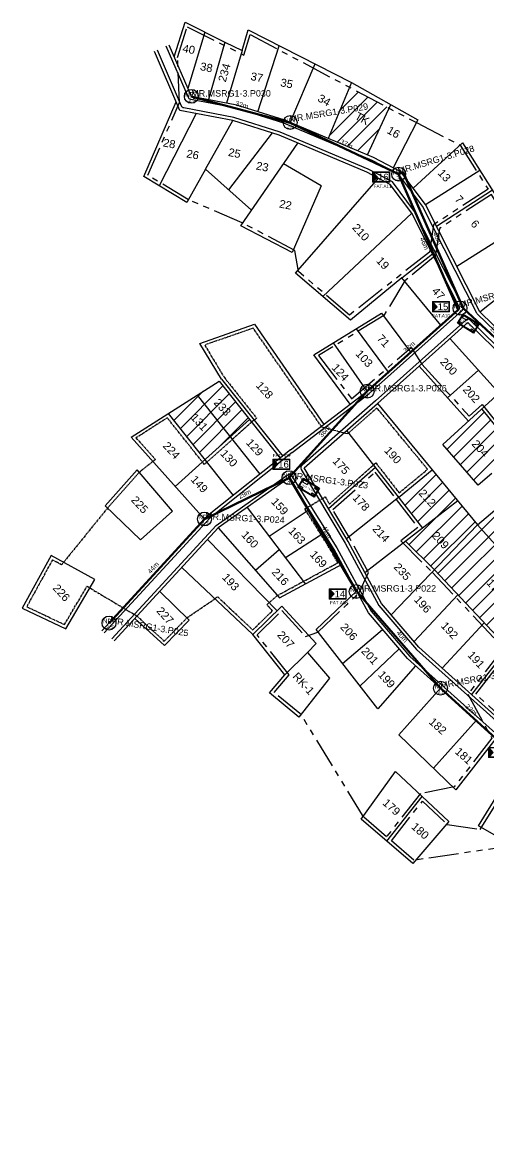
# Model space of a CAD drawing. Header units: metres. Extents: x 13896388 to 13903255, y 143653 to 146177.
# Drawn here: x 13901746.2 to 13901891.9, y 145828.7 to 146177.2 of the extents above; entities that cross this region are included whole.
import ezdxf
from ezdxf.enums import TextEntityAlignment as Align

# ---------------------------------------------------------------- set-up
doc = ezdxf.new("R2010")
doc.units = ezdxf.units.M
doc.linetypes.add('PHANTOM2', pattern=[1.25, 0.625, -0.125, 0.125, -0.125, 0.125, -0.125])
for name, color, linetype in [('Basic Map', 251, 'Continuous'), ('FAT CODE', 7, 'Continuous'), ('HOMENUMBER', 6, 'Continuous'), ('LABEL CABLE', 200, 'Continuous'), ("NEW POLE 7m(2'5 inches)", 6, 'Continuous'), ('NEW POLE 7m(3 inches)', 4, 'Continuous'), ('POLE ID', 1, 'Continuous'), ('REDUCE', 251, 'Continuous'), ('SPAN KU', 161, 'Continuous'), ('TK', 251, 'Continuous')]:
    doc.layers.add(name, color=color, linetype=linetype)
for name, color, linetype, lineweight in [('FAT', 30, 'Continuous', 18), ('FAT AREA', 134, 'PHANTOM2', 25), ('SLING WIRE', 4, 'Continuous', 50)]:
    doc.layers.add(name, color=color, linetype=linetype, lineweight=lineweight)
doc.layers.add('FO 48 CORE', color=7, linetype='Continuous', lineweight=50, true_color=0x8000a0)
doc.styles.get("Standard").update_dxf_attribs({"font": 'arial.ttf'})
doc.styles.add('Title Block 3', font='dgn003.shx')
doc.styles.add('Title Block v21 - Default$0$Styledgn001', font='dgn001.shx')
doc.dimstyles.new('EMR', dxfattribs={"dimtxt": 1.5, "dimasz": 0.18, "dimexe": 0.18, "dimexo": 0.0625, "dimgap": 0.09, "dimtad": 0, "dimdec": 0, "dimzin": 0, "dimdsep": 46, "dimtxsty": 'Standard', "dimcen": 0.09, "dimse1": 1, "dimse2": 1, "dimsd1": 1, "dimsd2": 1, "dimadec": 0, "dimazin": 0, "dimtfac": 1, "dimtdec": 0, "dimtofl": 0, "dimtmove": 0, "dimatfit": 3, "dimfxl": 1, "dimtolj": 1, "dimtzin": 0, "dimarcsym": 0})

# ---------------------------------------------------------------- blocks, each defined once
blk = doc.blocks.new('*U14')
at = {"color": 0, "linetype": 'ByBlock', "lineweight": -2}
blk.add_circle((0, 0), 2.24, dxfattribs=at)
at = {"color": 0, "linetype": 'ByBlock', "lineweight": -2, "style": 'Title Block 3', "width": 0.799091}
for s, p in [('NP7', (0, 0.62)), ("3'", (0, -1.27))]:
    blk.add_text(s, height=1.488, dxfattribs=at).set_placement(p, align=Align.MIDDLE_CENTER)
blk = doc.blocks.new('*U15')
at = {"color": 0, "linetype": 'ByBlock', "lineweight": -2}
blk.add_circle((0, 0), 2.24, dxfattribs=at)
at = {"color": 0, "linetype": 'ByBlock', "lineweight": -2, "style": 'Title Block 3', "width": 0.799091}
for s, height, p in [('NP7', 1.488, (0, 0.62)), ("2.5'", 1.2, (0.32, -1.27))]:
    blk.add_text(s, height=height, dxfattribs=at).set_placement(p, align=Align.MIDDLE_CENTER)
blk = doc.blocks.new('FAT')
h = blk.add_hatch(color=2)
h.dxf.hatch_style = 1
h.paths.add_polyline_path([(-4.25, 2), (-4.25, -2), (-2.4, 0)])
for points in [[(-4.5, 2.25), (3, 2.25), (3, -2.25), (-4.5, -2.25)], [(-4.25, 2), (2.75, 2), (2.75, -2), (-4.25, -2)]]:
    blk.add_lwpolyline(points, close=True)
at = {"color": 2}
blk.add_lwpolyline([(-4.25, 2), (-4.25, -2), (-2.4, 0)], close=True, dxfattribs=at)
at = {"color": 7}
blk.add_attdef('FAT', text='', height=3, dxfattribs=at).set_placement((0.18, 0), align=Align.MIDDLE_CENTER)
blk = doc.blocks.new('*D48')
at = {"layer": 'Defpoints', "color": 0, "transparency": 16777216}
for p in [(13901828.89, 146036.25), (13901829.55, 146034.9), (13901803.12, 146021.98)]:
    blk.add_point(p, dxfattribs=at)
at = {"layer": 'SPAN KU', "color": 0, "transparency": 16777216, "insert": (13901815.68, 146029.79), "char_height": 1.5, "attachment_point": 5, "rotation": 26.0452}
blk.add_mtext('\\A1;29m', dxfattribs=at)
blk = doc.blocks.new('*D49')
at = {"layer": 'Defpoints', "color": 0, "transparency": 16777216}
for p in [(13901802.01, 146022.99), (13901803.12, 146021.98), (13901773.3, 145989.49)]:
    blk.add_point(p, dxfattribs=at)
at = {"layer": 'SPAN KU', "color": 0, "transparency": 16777216, "insert": (13901787.1, 146006.75), "char_height": 1.5, "attachment_point": 5, "rotation": 47.453}
blk.add_mtext('\\A1;44m', dxfattribs=at)
blk = doc.blocks.new('*D56')
at = {"layer": 'Defpoints', "color": 0, "transparency": 16777216}
for p in [(13901798.97, 146154.01), (13901799.36, 146155.46), (13901829.91, 146145.77)]:
    blk.add_point(p, dxfattribs=at)
at = {"layer": 'SPAN KU', "color": 0, "transparency": 16777216, "insert": (13901814.83, 146151.34), "char_height": 1.5, "attachment_point": 5, "rotation": 345.0899}
blk.add_mtext('\\A1;32m', dxfattribs=at)
blk = doc.blocks.new('*D57')
at = {"layer": 'Defpoints', "color": 0, "transparency": 16777216}
for p in [(13901829.91, 146145.77), (13901830.55, 146147.13), (13901863.8, 146129.76)]:
    blk.add_point(p, dxfattribs=at)
at = {"layer": 'SPAN KU', "color": 0, "transparency": 16777216, "insert": (13901847.5, 146139.12), "char_height": 1.5, "attachment_point": 5, "rotation": 334.7044}
blk.add_mtext('\\A1;37m', dxfattribs=at)
blk = doc.blocks.new('*D71')
at = {"layer": 'Defpoints', "color": 0, "transparency": 16777216}
for p in [(13901876.87, 145969.14), (13901877.88, 145970.25), (13901894.11, 145953.4)]:
    blk.add_point(p, dxfattribs=at)
at = {"layer": 'SPAN KU', "color": 0, "transparency": 16777216, "insert": (13901886.5, 145962.38), "char_height": 1.5, "attachment_point": 5, "rotation": 317.6112}
blk.add_mtext('\\A1;23m', dxfattribs=at)
blk = doc.blocks.new('*D72')
at = {"layer": 'Defpoints', "color": 0, "transparency": 16777216}
for p in [(13901850.66, 145999.47), (13901851.79, 146000.45), (13901876.87, 145969.14)]:
    blk.add_point(p, dxfattribs=at)
at = {"layer": 'SPAN KU', "color": 0, "transparency": 16777216, "insert": (13901864.9, 145985.28), "char_height": 1.5, "attachment_point": 5, "rotation": 310.8419}
blk.add_mtext('\\A1;40m', dxfattribs=at)
blk = doc.blocks.new('*D73')
at = {"layer": 'Defpoints', "color": 0, "transparency": 16777216}
for p in [(13901829.62, 146034.94), (13901830.91, 146035.71), (13901850.66, 145999.47)]:
    blk.add_point(p, dxfattribs=at)
at = {"layer": 'SPAN KU', "color": 0, "transparency": 16777216, "insert": (13901841.43, 146017.97), "char_height": 1.5, "attachment_point": 5, "rotation": 300.6666}
blk.add_mtext('\\A1;41m', dxfattribs=at)
blk = doc.blocks.new('*D74')
at = {"layer": 'Defpoints', "color": 0, "transparency": 16777216}
for p in [(13901852.71, 146062.84), (13901853.82, 146061.84), (13901829.62, 146034.94)]:
    blk.add_point(p, dxfattribs=at)
at = {"layer": 'SPAN KU', "color": 0, "transparency": 16777216, "insert": (13901840.61, 146049.4), "char_height": 1.5, "attachment_point": 5, "rotation": 48.0184}
blk.add_mtext('\\A1;36m', dxfattribs=at)
blk = doc.blocks.new('*D75')
at = {"layer": 'Defpoints', "color": 0, "transparency": 16777216}
for p in [(13901881.36, 146088.47), (13901882.36, 146087.35), (13901853.82, 146061.84)]:
    blk.add_point(p, dxfattribs=at)
at = {"layer": 'SPAN KU', "color": 0, "transparency": 16777216, "insert": (13901867.09, 146075.72), "char_height": 1.5, "attachment_point": 5, "rotation": 41.7949}
blk.add_mtext('\\A1;38m', dxfattribs=at)
blk = doc.blocks.new('*D76')
at = {"layer": 'Defpoints', "color": 0, "transparency": 16777216}
for p in [(13901861.19, 146128.62), (13901862.56, 146129.22), (13901879.75, 146086.28)]:
    blk.add_point(p, dxfattribs=at)
at = {"layer": 'SPAN KU', "color": 0, "transparency": 16777216, "insert": (13901871.84, 146108.05), "char_height": 1.5, "attachment_point": 5, "rotation": 293.6824}
blk.add_mtext('\\A1;46m', dxfattribs=at)
blk = doc.blocks.new('*D77')
at = {"layer": 'Defpoints', "color": 0, "transparency": 16777216}
for p in [(13901865.16, 146130.32), (13901883.95, 146087.88), (13901885.32, 146088.49)]:
    blk.add_point(p, dxfattribs=at)
at = {"layer": 'SPAN KU', "color": 0, "transparency": 16777216, "insert": (13901875.93, 146109.71), "char_height": 1.5, "attachment_point": 5, "rotation": 293.8931}
blk.add_mtext('\\A1;46m', dxfattribs=at)
blk = doc.blocks.new('*D78')
at = {"layer": 'Defpoints', "color": 0, "transparency": 16777216}
for p in [(13901883.95, 146087.88), (13901902.61, 146070.57), (13901903.63, 146071.67)]:
    blk.add_point(p, dxfattribs=at)
at = {"layer": 'SPAN KU', "color": 0, "transparency": 16777216, "insert": (13901894.3, 146080.32), "char_height": 1.5, "attachment_point": 5, "rotation": 317.1397}
blk.add_mtext('\\A1;25m', dxfattribs=at)
blk = doc.blocks.new('GGG')
at = {"layer": 'LABEL CABLE', "ltscale": 0.15}
for p, q in [((2315.7, 615.28), (2315.7, 624.68)), ((2315.7, 624.68), (2332.21, 624.68)), ((2332.21, 624.68), (2332.21, 615.28)), ((2332.21, 615.28), (2315.7, 615.28)), ((2316.19, 615.77), (2316.19, 624.19)), ((2316.19, 624.19), (2331.72, 624.19)), ((2331.72, 615.77), (2316.19, 615.77)), ((2316.61, 623.8), (2316.61, 621.74)), ((2316.61, 623.8), (2321.32, 623.8)), ((2316.61, 621.74), (2321.32, 621.74)), ((2316.61, 617.48), (2316.61, 616.26)), ((2316.61, 617.48), (2319.3, 617.48)), ((2316.61, 616.26), (2319.3, 616.26)), ((2319.3, 617.48), (2319.3, 616.26)), ((2321.32, 623.8), (2321.32, 621.74)), ((2328.3, 623.95), (2328.3, 622.24)), ((2328.3, 623.95), (2331.48, 623.95)), ((2328.3, 622.24), (2331.48, 622.24)), ((2328.55, 623.71), (2328.55, 622.48)), ((2328.55, 623.71), (2331.24, 623.71)), ((2328.55, 622.48), (2331.24, 622.48)), ((2328.55, 617.48), (2328.55, 616.26)), ((2328.55, 617.48), (2331.24, 617.48)), ((2328.55, 616.26), (2331.24, 616.26)), ((2331.24, 623.71), (2331.24, 622.48)), ((2331.24, 617.48), (2331.24, 616.26)), ((2331.48, 623.95), (2331.48, 622.24)), ((2331.72, 624.19), (2331.72, 615.77))]:
    blk.add_line(p, q, dxfattribs=at)
at = {"layer": 'LABEL CABLE', "attachment_point": 7, "line_spacing_factor": 0.6, "style": 'Title Block v21 - Default$0$Styledgn001'}
for s, insert, char_height in [('\\pxsm1.5;{\\W1.06772;LABEL CABLE}', (2317.46, 618.86), 1.2216), ('\\pxsm1.5;{\\W1.06772;MYREPUBLIC}', (2328.72, 622.9), 0.2443)]:
    blk.add_mtext(s, dxfattribs=dict(at, insert=insert, char_height=char_height))

msp = doc.modelspace()

# ---------------------------------------------------------------- hatches: boundary and pattern name
at = {"layer": 'Basic Map'}
h = msp.add_hatch(dxfattribs=at)
h.set_pattern_fill('ANSI31', color=256)
h.paths.add_polyline_path([(13902023.94, 146085.43), (13902009.69, 146087.77), (13902006.97, 146076.66), (13902020.91, 146073.72)])
h.paths.add_polyline_path([(13901967.09, 145968.79), (13901958.89, 145973.29), (13901956.79, 145969.69), (13901954.7, 145971.02), (13901948.9, 145961.87), (13901960.37, 145955.73), (13901965.65, 145966.15)])
h.paths.add_polyline_path([(13901914.91, 146012.94), (13901909.28, 146019.32), (13901897.65, 146009.88), (13901888.45, 146020.16), (13901874.97, 146006.08), (13901897.87, 145981.69), (13901922.08, 146006.51)])
h.paths.add_polyline_path([(13901909.28, 146019.32), (13901907.79, 146021.01), (13901900.14, 146030.05), (13901888.45, 146020.16), (13901897.65, 146009.88)])
h.paths.add_polyline_path([(13901942.94, 146078.27), (13901935.34, 146084.9), (13901925.76, 146073.06), (13901931.83, 146063.47), (13901936.51, 146067.18)])
h.paths.add_polyline_path([(13902066.84, 145901.45), (13902049.67, 145905.43), (13902052.75, 145918.74), (13902054.03, 145918.42), (13902054.68, 145918.88), (13902054.79, 145919.26), (13902044.47, 145921.84), (13902033.95, 145913.39), (13902023.66, 145887.67), (13902059.23, 145880.65), (13902062.35, 145880.37)])
h.paths.add_polyline_path([(13902189.55, 145932.87), (13902168.35, 145938.55), (13902162.99, 145911.59), (13902181.37, 145908.3), (13902185.59, 145907.64)])
h.paths.add_polyline_path([(13902269.15, 145965.72), (13902236.08, 145967.17), (13902226.47, 145950.17), (13902222.82, 145932.78), (13902263.15, 145941.17)])
h.paths.add_polyline_path([(13902152.44, 145942.81), (13902134.61, 145947.59), (13902130.64, 145927.88), (13902147.88, 145922.97)])
h.paths.add_polyline_path([(13902154.4, 146057.87), (13902129.47, 146073.27), (13902111.2, 146028.72), (13902134.06, 146018.03), (13902139.84, 146017.42)])
h.paths.add_polyline_path([(13902118.65, 146046.89), (13902106.25, 146051.97), (13902091.44, 146057.87), (13902084.27, 146038.86), (13902092.2, 146035.87, -0.178227), (13902095.33, 146033.16), (13902102.09, 146032.98), (13902111.2, 146028.72)])
h.paths.add_polyline_path([(13902168.27, 145979.82), (13902158.54, 145981.81), (13902155.45, 145966.72), (13902165.18, 145964.73)])
h.paths.add_polyline_path([(13902179.96, 145970.18), (13902167.99, 145973.45), (13902164.56, 145956.73), (13902177.04, 145954.41)])
h.paths.add_polyline_path([(13902252.63, 145992.6), (13902239.93, 145994), (13902238.56, 145981.57), (13902251.39, 145980.58)])
h.paths.add_polyline_path([(13902315.21, 145994.61), (13902300.89, 145995.19), (13902300.31, 145981.45), (13902314.86, 145979.84)])
h.paths.add_polyline_path([(13902340.61, 145916.95), (13902331.04, 145915.17), (13902332.59, 145904.18), (13902342.72, 145905.6)])
h.paths.add_polyline_path([(13902124.33, 145847.9), (13902114.38, 145850.83), (13902111.75, 145834.69), (13902121.35, 145832.8)])
h.paths.add_polyline_path([(13902131.44, 145845.81), (13902124.33, 145847.9), (13902121.35, 145832.8), (13902128.59, 145831.37)])
h.paths.add_polyline_path([(13902144.43, 145841.98), (13902131.44, 145845.81), (13902128.59, 145831.37), (13902142.02, 145828.71)])
h.paths.add_polyline_path([(13902057.68, 145932.1), (13902053.58, 145933.61), (13902048.95, 145935.6), (13902044.47, 145921.84), (13902053.82, 145919.5)])
h.paths.add_polyline_path([(13901911.5, 145913.51), (13901900.91, 145919.11), (13901892.76, 145904.23), (13901903.84, 145898.56)])
h.paths.add_polyline_path([(13901919.24, 145909.42), (13901911.5, 145913.51), (13901903.84, 145898.56), (13901912.47, 145894.13)])
h.paths.add_polyline_path([(13902007.76, 145974.12), (13901998.34, 145977.53), (13901990.03, 145959.17), (13901998.67, 145956.32)])
h.paths.add_polyline_path([(13901888.45, 146020.16), (13901882.23, 146027.7), (13901865.93, 146015.05), (13901874.97, 146006.08)])
h.paths.add_polyline_path([(13901882.23, 146027.7), (13901874.24, 146037.37), (13901863.78, 146028.74), (13901871.22, 146019.15)])
h.paths.add_polyline_path([(13901800.79, 146060.68), (13901791.74, 146054.91), (13901803.21, 146040.48), (13901811.17, 146047.62)])
h.paths.add_polyline_path([(13901807.67, 146065.08), (13901800.79, 146060.68), (13901811.17, 146047.62), (13901817.23, 146053.05)])
h.paths.add_polyline_path([(13901889.73, 146056.31), (13901877.6, 146045.31), (13901888.64, 146032.53), (13901892.85, 146036.17), (13901900.58, 146042.85)])
h.paths.add_polyline_path([(13901936.51, 146067.18), (13901931.83, 146063.47), (13901917.08, 146050.93), (13901924.64, 146040.03), (13901942.79, 146055.56)])
h.paths.add_polyline_path([(13901860.81, 146150.33), (13901848.47, 146156.87), (13901841.74, 146140.88), (13901854.02, 146135.72)])
h.paths.add_polyline_path([(13902058.77, 146069.8), (13902048.79, 146073.77), (13902042.79, 146054.51), (13902050.58, 146051.57), (13902051.6, 146052.26), (13902052.08, 146052.07)])
h.paths.add_polyline_path([(13902090.55, 146027.55, 0.368147), (13902088.04, 146032.09), (13902046.64, 146047.71), (13902038.18, 146021.05), (13902037.67, 146012.81), (13902031.45, 145995.61), (13902047.58, 145990.65), (13902052.98, 146008.18), (13902067.02, 146004.89), (13902085.18, 146001.19)])
h.paths.add_polyline_path([(13902197.45, 145913.42), (13902187.6, 145914), (13902185.08, 145897.97), (13902195.57, 145896.32)])
h.paths.add_polyline_path([(13902207.49, 145906.86), (13902196.86, 145908.11), (13902195.57, 145896.32), (13902206.05, 145894.68)])
h.paths.add_polyline_path([(13901848.99, 146146.88), (13901853.97, 146144.07), (13901855.81, 146147.33), (13901850.84, 146150.14)], flags=24)
h.paths.add_polyline_path([(13902047.63, 146062.71), (13902052.98, 146060.69), (13902054.3, 146064.2), (13902048.95, 146066.22)], flags=24)
h.paths.add_polyline_path([(13902061.61, 146021.66), (13902067.32, 146021.66), (13902067.32, 146025.41), (13902061.61, 146025.41)], flags=24)
h.paths.add_polyline_path([(13902167.21, 145948.98), (13902172.26, 145948.05), (13902173.2, 145953.11), (13902168.15, 145954.05)], flags=9)
h.paths.add_polyline_path([(13902124.33, 145933.33), (13902129.37, 145932.33), (13902130.36, 145937.39), (13902125.33, 145938.38)], flags=9)
h.paths.add_polyline_path([(13902114.7, 145937.66), (13902119.74, 145936.66), (13902120.74, 145941.72), (13902115.7, 145942.71)], flags=9)
h.paths.add_polyline_path([(13902098.29, 145929.18), (13902103.25, 145927.85), (13902104.59, 145932.83), (13902099.63, 145934.16)], flags=9)
h.paths.add_polyline_path([(13902099.62, 145937), (13902104.58, 145935.67), (13902105.91, 145940.65), (13902100.95, 145941.97)], flags=9)
h.paths.add_polyline_path([(13902101.58, 145946.95), (13902106.54, 145945.62), (13902107.87, 145950.6), (13902102.91, 145951.93)], flags=9)
h.paths.add_polyline_path([(13902150.34, 145923.64), (13902155.3, 145922.31), (13902156.63, 145927.29), (13902151.67, 145928.62)], flags=9)
h.paths.add_polyline_path([(13902153.62, 145933.31), (13902158.58, 145931.99), (13902159.92, 145936.96), (13902154.96, 145938.29)], flags=9)
h.paths.add_polyline_path([(13902138.1, 145933.59), (13902143.61, 145932.11), (13902144.58, 145935.74), (13902139.06, 145937.21)], flags=8)
h.paths.add_polyline_path([(13902188.47, 145901.93), (13902193.57, 145901.33), (13902194.17, 145906.45), (13902189.07, 145907.05)], flags=24)
h.paths.add_polyline_path([(13902198.63, 145900.02), (13902205.66, 145899.19), (13902206.26, 145904.31), (13902199.23, 145905.14)], flags=24)
h.paths.add_polyline_path([(13902138.1, 145933.59), (13902143.61, 145932.11), (13902144.58, 145935.74), (13902139.06, 145937.21)], flags=24)
h.paths.add_polyline_path([(13902164.29, 145931.95), (13902170.32, 145931.95), (13902170.32, 145933.49), (13902164.29, 145933.49)], flags=25)
h.paths.add_polyline_path([(13902173.78, 145921.74), (13902179.49, 145921.74), (13902179.49, 145925.49), (13902173.78, 145925.49)], flags=24)
h.paths.add_polyline_path([(13902264.94, 145948.27), (13902266.09, 145952.96), (13902263.09, 145953.69), (13902261.94, 145949.01)], flags=25)
h.paths.add_polyline_path([(13902245.54, 145949.98), (13902251.25, 145949.98), (13902251.25, 145953.73), (13902245.54, 145953.73)], flags=24)
h.paths.add_polyline_path([(13902066.08, 145893.21), (13902067.01, 145897.95), (13902063.98, 145898.54), (13902063.05, 145893.81)], flags=9)
h.paths.add_polyline_path([(13902001.58, 145893.25), (13902027.45, 145893.25), (13902027.45, 145896.35), (13902001.58, 145896.35)], flags=9)
h.paths.add_polyline_path([(13902026.39, 145881.39), (13902052.27, 145881.39), (13902052.27, 145884.5), (13902026.39, 145884.5)], flags=25)
h.paths.add_polyline_path([(13902043.87, 145897.39), (13902049.48, 145896.28), (13902050.2, 145899.96), (13902044.6, 145901.07)], flags=24)
h.paths.add_polyline_path([(13901902.14, 146070), (13901928.02, 146070), (13901928.02, 146073.11), (13901902.14, 146073.11)], flags=9)
h.paths.add_polyline_path([(13901931.01, 146076.39), (13901935.79, 146071.17), (13901939.59, 146074.65), (13901934.81, 146079.87)], flags=24)
h.paths.add_polyline_path([(13901889.55, 146001.52), (13901894.33, 145996.3), (13901898.13, 145999.78), (13901893.35, 146005)], flags=24)
h.paths.add_polyline_path([(13901894.81, 146021.21), (13901899.59, 146016), (13901903.39, 146019.48), (13901898.61, 146024.69)], flags=24)
h.paths.add_polyline_path([(13901955.89, 145962.54), (13901961.02, 145962.54), (13901961.02, 145967.69), (13901955.89, 145967.69)], flags=24)
h.paths.add_polyline_path([(13902011.43, 146079.64), (13902018.28, 146077.86), (13902019.57, 146082.85), (13902012.72, 146084.62)], flags=24)

# ---------------------------------------------------------------- linework, layer by layer
for p, q in [((13901780.2, 146047.54), (13901807.67, 146065.08)), ((13901807.67, 146065.08), (13901826.79, 146041.02)), ((13901808.45, 146065.7), (13901827.57, 146041.64)), ((13901803.15, 146021.95), (13901780.2, 146047.54))]:
    msp.add_line(p, q, dxfattribs=at)
for points in [[(13901793.7, 146166.33), (13901797.07, 146177.15), (13901809.45, 146170.99), (13901804.37, 146152.99)], [(13901803.26, 146174.07), (13901797.95, 146156.49)], [(13901814.85, 146168.31), (13901816.76, 146174.78), (13901849.1, 146158.39), (13901869.83, 146146.69), (13901862.05, 146131.73)], [(13901889.15, 146086.72), (13901872.14, 146120.21), (13901864.44, 146130.49), (13901855.94, 146134.91), (13901828.25, 146146.55), (13901813.24, 146151.29), (13901799.02, 146154.02), (13901792.1, 146170.05)], [(13901809.45, 146170.99), (13901814.85, 146168.31), (13901810.02, 146151.91)], [(13901819.76, 146149.23), (13901826.5, 146169.84)], [(13901829.97, 146043.55), (13901853.95, 146061.94), (13901882.95, 146087.88), (13901867.88, 146117.55), (13901861.17, 146126.52), (13901853.82, 146130.38), (13901826.47, 146141.87), (13901812.01, 146146.43), (13901795.47, 146149.61), (13901787.5, 146168.07)], [(13901829.92, 146145.85), (13901837.73, 146164.15)], [(13901849.1, 146158.39), (13901841.74, 146140.88)], [(13901803.49, 146131.27), (13901797.63, 146120.84), (13901784.16, 146128.97), (13901794.3, 146152.33)], [(13901854.02, 146135.72), (13901861.35, 146151.48)], [(13901800.49, 146148.65), (13901788.93, 146126.09)], [(13901817.84, 146118.46), (13901803.49, 146131.27), (13901812.01, 146146.43)], [(13901824.23, 146142.58), (13901810.67, 146124.86)], [(13901839.58, 146126.05), (13901830.48, 146105.21), (13901814.48, 146113.6), (13901832.33, 146139.41)], [(13901868.29, 146125.35), (13901883.71, 146139.54), (13901900.63, 146112.79)], [(13901839.58, 146126.05), (13901827.85, 146132.93)], [(13901864.79, 146097.31), (13901848.7, 146084.15), (13901831.55, 146098.81), (13901857.5, 146128.45)], [(13901872.14, 146120.21), (13901889.14, 146130.96)], [(13901893.08, 146124.73), (13901875.63, 146113.33)], [(13901867.88, 146117.55), (13901840.13, 146091.48)], [(13901881.92, 146100.96), (13901900.63, 146112.79)], [(13901877, 146082.56), (13901864.79, 146097.31), (13901874.35, 146104.82)], [(13901889.15, 146086.72), (13901907.77, 146101.51)], [(13901848.64, 146057.87), (13901837.3, 146073.29), (13901858.45, 146086.24), (13901867.5, 146074.06)], [(13901924.64, 146040.03), (13901914.7, 146054.38), (13901897.38, 146078.71), (13901889.15, 146086.72)], [(13901808.45, 146065.7), (13901801.71, 146076.85), (13901818.73, 146082.82), (13901840.41, 146051.56)], [(13901834.24, 146038.02), (13901857.14, 146058.09), (13901885.42, 146083.38)], [(13901885.42, 146083.38), (13901893.57, 146075.44), (13901910.6, 146051.51), (13901925.85, 146029.49), (13901943.9, 146009.78), (13901897.81, 145956.79)], [(13901850.48, 146081.36), (13901860.54, 146067.84)], [(13901853.95, 146061.94), (13901843.48, 146077.07)], [(13901879.88, 146078.25), (13901895.24, 146061.32)], [(13901885.61, 146052.58), (13901870.22, 146069.78)], [(13901892.85, 146036.17), (13901888.64, 146032.53), (13901877.6, 146045.31), (13901900.34, 146065.94)], [(13901888.73, 146068.5), (13901879.08, 146059.87)], [(13901800.79, 146060.68), (13901820.43, 146035.97)], [(13901791.74, 146054.91), (13901812.07, 146029.33)], [(13901857.14, 146058.09), (13901888.45, 146020.16), (13901861.49, 145992)], [(13901889.73, 146056.31), (13901900.58, 146042.85)], [(13901817.23, 146053.05), (13901793.96, 146032.19)], [(13901847.53, 146049.66), (13901871.22, 146019.15)], [(13901829.97, 146043.55), (13901804.12, 146023.01), (13901771.06, 145987.05)], [(13901830.57, 146042.77), (13901804.79, 146022.25), (13901771.83, 145986.42)], [(13901909.28, 146019.32), (13901897.65, 146009.88), (13901888.45, 146020.16), (13901916.11, 146043.56)], [(13901897.81, 145956.79), (13901896.99, 145957.83), (13901870.08, 145981.94), (13901858.45, 145995.57), (13901847.98, 146014.92), (13901834.24, 146038.02)], [(13901856.53, 146038.08), (13901841.91, 146025.12)], [(13901863.78, 146028.74), (13901874.24, 146037.37)], [(13902068.22, 145874.81), (13902058.52, 145875.69), (13902021.99, 145882.9), (13901970.63, 145909.59), (13901913.46, 145937.43), (13901900.29, 145945.56), (13901893.33, 145954.4), (13901866.57, 145978.37), (13901854.36, 145992.63), (13901843.63, 146012.45), (13901829.55, 146034.9), (13901807.43, 146019.2), (13901774.93, 145983.88)], [(13901863.78, 146028.74), (13901847.48, 146015.77)], [(13901882.23, 146027.7), (13901853.24, 146005.19)], [(13901816.42, 146025.58), (13901834.64, 146001.68)], [(13901835.88, 146024.81), (13901823.29, 146016.57)], [(13901807.43, 146019.2), (13901826.59, 145997.33), (13901846.1, 146007.88)], [(13901840.41, 146017.59), (13901828.44, 146009.82)], [(13901804.06, 146015.54), (13901825.79, 145993.33)], [(13901865.93, 146015.05), (13901874.97, 146006.08)], [(13901826.49, 146012.37), (13901819.09, 146005.89)], [(13901796.07, 146006.86), (13901818.23, 145985.94)], [(13901874.97, 146006.08), (13901897.87, 145981.69), (13901886.57, 145967.17)], [(13901789.19, 145999.38), (13901798.38, 145990.41), (13901790.59, 145982.42), (13901781.38, 145990.89)], [(13901869.1, 145976.1), (13901857.26, 145962.67), (13901838, 145987.46), (13901850.66, 145999.47)], [(13901882.23, 145998.35), (13901868.59, 145983.69)], [(13901890.47, 145989.57), (13901877.35, 145975.43)], [(13901846.27, 145976.82), (13901858.75, 145987.5)], [(13901835.26, 145980.24), (13901828.26, 145973.29)], [(13901863.98, 145981.39), (13901851.71, 145969.81)], [(13901894.11, 145953.4), (13901881.69, 145937.42), (13901863.8, 145954.55), (13901876.87, 145969.14)], [(13901888.08, 145959.1), (13901874.68, 145944.14)], [(13901900.91, 145919.11), (13901888.78, 145926.13), (13901900.64, 145945.35)], [(13901860.14, 145921.3), (13901871.13, 145935.3)]]:
    msp.add_lwpolyline(points, dxfattribs=at)
for points in [[(13901923.87, 146039.37), (13901913.88, 146053.81), (13901896.62, 146078.06), (13901888.45, 146086, -0.082424), (13901888.26, 146086.27), (13901871.29, 146119.67), (13901863.79, 146129.69), (13901855.52, 146134), (13901827.89, 146145.62), (13901813, 146150.32), (13901798.83, 146153.04, -0.248271), (13901798.1, 146153.63), (13901791.18, 146169.66)], [(13901830.57, 146042.77), (13901854.59, 146061.17), (13901883.62, 146087.14, 0.340035), (13901883.84, 146088.34), (13901868.73, 146118.08), (13901861.84, 146127.3), (13901854.25, 146131.28), (13901826.82, 146142.81), (13901812.26, 146147.41), (13901796.7, 146150.39, -0.248271), (13901795.97, 146150.98), (13901788.42, 146168.47)], [(13901774.16, 145984.52), (13901806.77, 146019.97), (13901829, 146035.73, -0.429678), (13901830.41, 146035.41), (13901844.5, 146012.94), (13901855.17, 145993.22), (13901867.27, 145979.08), (13901894.06, 145955.08), (13901900.97, 145946.32), (13901913.94, 145938.31), (13901971.08, 145910.48), (13902022.32, 145883.86), (13902058.66, 145876.69), (13902068.34, 145875.8)]]:
    msp.add_lwpolyline(points, format="xyb", dxfattribs=at)
msp.add_lwpolyline([(13901898.57, 145956.13), (13901944.66, 146009.12, 0.381413), (13901944.64, 146010.46), (13901926.63, 146030.12), (13901911.42, 146052.09), (13901894.33, 146076.1), (13901886.11, 146084.09, 0.394078), (13901884.75, 146084.12), (13901856.51, 146058.86), (13901833.61, 146038.8, 0.376625), (13901833.38, 146037.5), (13901847.11, 146014.42), (13901857.63, 145994.98), (13901869.38, 145981.22), (13901896.26, 145957.15), (13901897.03, 145956.17, 0.47031)], format="xyb", close=True, dxfattribs=at)
for points in [[(13901783.18, 146015.52), (13901793.09, 146024.46), (13901782.12, 146037.35), (13901772.12, 146026.13)], [(13901759.79, 145987.71), (13901768.86, 146003.14), (13901755.22, 146010.57), (13901746.21, 145994.14)], [(13901827.29, 145994.8), (13901838.04, 145983.13), (13901835.26, 145980.24), (13901842.19, 145972.3), (13901832.62, 145960.12), (13901823.48, 145967.71), (13901828.26, 145973.29), (13901818.23, 145985.94)], [(13901862.82, 145943.06), (13901879.43, 145927.54), (13901868.19, 145914.33), (13901852.08, 145928.27)]]:
    msp.add_lwpolyline(points, close=True, dxfattribs=at)
at = {"layer": 'FAT AREA', "ltscale": 15}
for points in [[(13901869.37, 146145.8), (13901883.01, 146138.78), (13901891.71, 146125.03), (13901874.71, 146113.92), (13901873.42, 146105.36), (13901848.41, 146085.71), (13901832.48, 146099.33), (13901831.38, 146105.87), (13901814.91, 146114.51), (13901798.09, 146121.73), (13901785.42, 146129.38), (13901795.31, 146152.14), (13901794.71, 146166.19), (13901797.68, 146175.73), (13901815.47, 146166.88), (13901817.37, 146173.32)], [(13901838.77, 146073.02), (13901849.1, 146059.55), (13901867.73, 146075.57), (13901871.02, 146070.39), (13901885.8, 146054.1), (13901889.84, 146057.76), (13901901.96, 146042.72), (13901894.23, 146036.04), (13901898.88, 146030.26), (13901900.28, 146031.38), (13901907.9, 146022.42), (13901921.74, 146034.06), (13901915.92, 146051.26), (13901930.6, 146063.54), (13901924.91, 146072.53), (13901906.92, 146100.97), (13901899.78, 146112.26), (13901892.78, 146123.34), (13901876.55, 146112.74), (13901875.28, 146104.29), (13901865.75, 146096.41), (13901859.18, 146085.52)], [(13901896.55, 145981.63), (13901885.38, 145967.26), (13901892.92, 145953.5), (13901881.13, 145938.33), (13901870.57, 145936.2), (13901860, 145922.74), (13901852.85, 145928.93), (13901833.39, 145960.79), (13901824.9, 145967.83), (13901829.56, 145973.26), (13901819.57, 145985.85), (13901827.26, 145993.36), (13901834.68, 145985.3), (13901838.53, 145986.59), (13901851.37, 145998.77), (13901854.33, 146005.29), (13901848.34, 146016.27), (13901843.19, 146024.92), (13901856.39, 146036.62), (13901862.99, 146028.12), (13901869.82, 146019.33), (13901864.42, 146015.14), (13901874.26, 146005.38)], [(13901945.04, 145952.76), (13901934.92, 145932), (13901938.57, 145924.42), (13901929.48, 145907.93), (13901919.9, 145913.22), (13901918.66, 145910.86), (13901901.09, 145920.15), (13901868.5, 145915.38), (13901861.51, 145921.43), (13901871.24, 145933.82), (13901878.97, 145926.59), (13901889.28, 145925.04), (13901901.71, 145945.18), (13901898.71, 145957.32), (13901887.92, 145967.28), (13901898.62, 145981.03), (13901914.79, 145997.61), (13901925.07, 145987.59), (13901931.84, 145987.68), (13901941.74, 145979.92), (13901935.2, 145973), (13901932.53, 145975.53), (13901923.32, 145966.38), (13901931.61, 145961.18)]]:
    msp.add_lwpolyline(points, close=True, dxfattribs=at)
at = {"layer": 'FAT AREA'}
msp.add_lwpolyline([(13901872.83, 146037.51), (13901857.03, 146056.66), (13901847.79, 146048.56), (13901839.8, 146050.69), (13901818.35, 146081.62), (13901803.2, 146076.32), (13901809.27, 146066.27), (13901819.41, 146053.51), (13901817.87, 146052.29), (13901803.09, 146039.03), (13901791.52, 146053.58), (13901781.73, 146047.33), (13901787.78, 146040.58), (13901782.81, 146036.62), (13901772.88, 146025.48), (13901758.45, 146007.67), (13901755.62, 146009.22), (13901747.6, 145994.59), (13901759.39, 145989.01), (13901766.43, 146000.98), (13901781.99, 145991.7), (13901790.55, 145983.82), (13901797.74, 145991.18), (13901807.25, 145997.68), (13901818.22, 145987.32), (13901824.37, 145993.34), (13901822.58, 145995.17), (13901826.01, 145998.15), (13901844.75, 146008.29), (13901842.77, 146011.95), (13901839.57, 146017.05), (13901834.49, 146025.15), (13901840.83, 146028.9), (13901842.15, 146026.67), (13901856.66, 146039.53), (13901863.94, 146030.16)], close=True, dxfattribs=at)
at = {"layer": 'FO 48 CORE'}
msp.add_lwpolyline([(13901894.11, 145953.4), (13901876.87, 145969.14), (13901850.66, 145999.47), (13901829.62, 146034.94), (13901853.82, 146061.84), (13901882.36, 146087.35), (13901863.79, 146129.69), (13901865.16, 146130.32), (13901883.95, 146087.88), (13901902.61, 146070.57)], dxfattribs=at)
at = {"layer": 'SLING WIRE'}
for p, q in [((13901829.91, 146145.77), (13901798.97, 146154.01)), ((13901863.8, 146129.76), (13901829.91, 146145.77)), ((13901803.12, 146021.98), (13901829.55, 146034.9)), ((13901773.3, 145989.49), (13901803.12, 146021.98))]:
    msp.add_line(p, q, dxfattribs=at)

# ---------------------------------------------------------------- block references
at = {"layer": 'FAT', "xscale": 0.7100982745311318, "yscale": 0.7100982745311318, "zscale": 0.7100982745311318}
for p, values in [((13901858.86, 146128.82), {'FAT': '16'}), ((13901877.53, 146088.31), {'FAT': '15'}), ((13901827.7, 146039.09), {'FAT': '16'}), ((13901845.31, 145998.57), {'FAT': '14'}), ((13901895.07, 145949.06), {'FAT': '14'})]:
    msp.add_blockref('FAT', p, dxfattribs=at).add_auto_attribs(values)
at = {"layer": "NEW POLE 7m(2'5 inches)", "xscale": 0.9722135734580781, "yscale": 0.9722135734580781, "zscale": 0.9722135734580781}
for p in [(13901799.02, 146154.02), (13901829.89, 146145.87), (13901803.12, 146021.98), (13901773.3, 145989.49), (13901876.87, 145969.14)]:
    msp.add_blockref('*U15', p, dxfattribs=at)
at = {"layer": 'NEW POLE 7m(3 inches)', "xscale": 0.9722135734580781, "yscale": 0.9722135734580781, "zscale": 0.9722135734580781}
for p in [(13901863.79, 146129.69), (13901882.95, 146087.88), (13901853.95, 146061.94), (13901829.55, 146034.9), (13901850.54, 145999.36)]:
    msp.add_blockref('*U14', p, dxfattribs=at)
at = {"layer": 'SPAN KU', "xscale": 0.3571276177837598, "yscale": 0.3571276177837598, "zscale": 0.3571276177837598, "rotation": 328.7610322978275}
for p in [(13901061.12, 146324.16), (13901011.26, 146272.84)]:
    msp.add_blockref('GGG', p, dxfattribs=at)

# ---------------------------------------------------------------- texts
at = {"layer": 'FAT CODE'}
for s, p in [('FAT.A11', (13901858.79, 146125.93)), ('FAT.A10', (13901877.04, 146085.52)), ('FAT.A09', (13901827.22, 146041.83)), ('FAT.A08', (13901845.13, 145995.83))]:
    msp.add_text(s, height=1, dxfattribs=at).set_placement(p, align=Align.MIDDLE_CENTER)
at = {"layer": 'HOMENUMBER', "char_height": 2.5, "width": 5.0696, "attachment_point": 5}
for s, insert, rotation in [('40', (13901798.23, 146168.73), 349.1232), ('38', (13901803.73, 146163.08), 349.1232), ('234', (13901809.34, 146161.41), 74.2137), ('37', (13901819.51, 146159.99), 349.1232), ('35', (13901828.81, 146158.06), 349.1232), ('34', (13901840.54, 146152.81), 330.566), ('16', (13901862.2, 146142.79), 330.566), ('28', (13901792.14, 146139.27), 349.1232), ('26', (13901799.46, 146135.84), 349.1232), ('25', (13901812.51, 146136.28), 349.1232), ('23', (13901821.21, 146132.05), 349.1232), ('13', (13901878.06, 146129.31), 312.493), ('22', (13901828.45, 146120.19), 349.1232), ('7', (13901882.69, 146121.84), 312.493), ('210', (13901851.98, 146111.56), 312.493), ('6', (13901887.65, 146114.16), 312.493), ('19', (13901858.84, 146101.92), 312.493), ('47', (13901876.2, 146092.44), 312.493), ('71', (13901859.03, 146077.64), 312.493), ('103', (13901853.05, 146072.11), 312.493), ('200', (13901879.43, 146069.62), 312.493), ('124', (13901845.6, 146067.81), 312.493), ('128', (13901821.9, 146062.22), 312.493), ('202', (13901886.53, 146060.98), 312.493), ('224', (13901792.83, 146043.42), 312.493), ('129', (13901818.83, 146044.36), 312.493), ('190', (13901861.98, 146041.94), 312.493), ('130', (13901810.77, 146040.97), 312.493), ('175', (13901845.82, 146038.62), 312.493), ('149', (13901801.52, 146032.87), 312.493), ('225', (13901782.91, 146026.45), 312.493), ('159', (13901826.65, 146025.93), 312.493), ('178', (13901852.08, 146027.17), 312.493), ('214', (13901858.3, 146017.45), 312.493), ('160', (13901817.33, 146015.61), 312.493), ('163', (13901832.02, 146016.82), 312.493), ('169', (13901838.73, 146009.43), 312.493), ('216', (13901826.83, 146003.92), 312.493), ('235', (13901864.96, 146005.52), 312.493), ('193', (13901811.33, 146002.3), 312.493), ('226', (13901758.43, 145998.94), 312.493), ('196', (13901871.3, 145995.33), 312.493), ('227', (13901790.83, 145991.84), 312.493), ('206', (13901848.24, 145986.75), 312.493), ('192', (13901879.69, 145987.17), 312.493), ('207', (13901828.53, 145984.31), 312.493), ('201', (13901854.81, 145979.23), 312.493), ('191', (13901888.01, 145978.03), 312.493), ('RK-1', (13901834.09, 145970.58), 312.493), ('199', (13901860.03, 145971.88), 312.493), ('182', (13901876.02, 145957.29), 318.1455), ('181', (13901884.16, 145947.99), 318.1455), ('179', (13901861.56, 145931.97), 318.1455), ('180', (13901870.53, 145924.54), 318.1455)]:
    msp.add_mtext(s, dxfattribs=dict(at, insert=insert, rotation=rotation))
at = {"layer": 'POLE ID'}
for s, p in [('MR.MSRG1-3.P030', (13901799.01, 146153.96)), ('MR.MSRG1-3.P026', (13901853.96, 146061.84)), ('MR.MSRG1-3.P022', (13901850.65, 145999.31))]:
    msp.add_text(s, height=2, dxfattribs=at).set_placement(p)
for s, rotation, p in [('MR.MSRG1-3.P029', 9.4811, (13901829.88, 146145.88)), ('MR.MSRG1-3.P028', 16.9364, (13901863.9, 146129.65)), ('MR.MSRG1-3.P027', 15.7469, (13901883.1, 146087.81)), ('MR.MSRG1-3.P023', 352.3347, (13901829.5, 146034.77)), ('MR.MSRG1-3.P024', 357.2218, (13901803.3, 146021.87)), ('MR.MSRG1-3.P025', 350.4803, (13901773.43, 145989.41)), ('MR.MSRG1-3.P021', 10.2617, (13901876.99, 145969))]:
    msp.add_text(s, height=2, rotation=rotation, dxfattribs=at).set_placement(p)
at = {"layer": 'REDUCE', "char_height": 2.5, "width": 5.0696, "attachment_point": 5, "rotation": 312.493}
for s, insert in [('233', (13901808.71, 146056.89)), ('131', (13901801.52, 146052.24)), ('204', (13901889.3, 146043.99)), ('212', (13901872.76, 146028.58)), ('209', (13901876.87, 146015.33)), ('177', (13901893.94, 146000.6))]:
    msp.add_mtext(s, dxfattribs=dict(at, insert=insert))
at = {"layer": 'TK'}
msp.add_text('TK', height=2.5, rotation=330.566, dxfattribs=at).set_placement((13901852.4, 146147.11), align=Align.MIDDLE_CENTER)

# ---------------------------------------------------------------- dimensions: what is measured, and where the dimension line sits
at = {"layer": 'SPAN KU'}
for p1, p2, distance, picture, middle in [((13901829.91, 146145.77), (13901798.97, 146154.01), -1.5, '*D56', (13901814.83, 146151.34)), ((13901863.8, 146129.76), (13901829.91, 146145.77), -1.5, '*D57', (13901847.5, 146139.12)), ((13901879.75, 146086.28), (13901861.19, 146128.62), -1.5, '*D76', (13901871.84, 146108.05)), ((13901865.16, 146130.32), (13901883.95, 146087.88), 1.5, '*D77', (13901875.93, 146109.71)), ((13901853.82, 146061.84), (13901882.36, 146087.35), 1.5, '*D75', (13901867.09, 146075.72)), ((13901883.95, 146087.88), (13901902.61, 146070.57), 1.5, '*D78', (13901894.3, 146080.32)), ((13901829.62, 146034.94), (13901853.82, 146061.84), 1.5, '*D74', (13901840.61, 146049.4)), ((13901803.12, 146021.98), (13901829.55, 146034.9), 1.5, '*D48', (13901815.68, 146029.79)), ((13901850.66, 145999.47), (13901829.62, 146034.94), -1.5, '*D73', (13901841.43, 146017.97)), ((13901773.3, 145989.49), (13901803.12, 146021.98), 1.5, '*D49', (13901787.1, 146006.75)), ((13901876.87, 145969.14), (13901850.66, 145999.47), -1.5, '*D72', (13901864.9, 145985.28)), ((13901894.11, 145953.4), (13901876.87, 145969.14), -1.5, '*D71', (13901886.5, 145962.38))]:
    dim = msp.add_aligned_dim(p1=p1, p2=p2, distance=distance, dimstyle='EMR', override={"dimpost": 'm'}, dxfattribs=at)
    dim.commit()
    dim.dimension.update_dxf_attribs({"geometry": picture, "text_midpoint": middle})

doc.saveas('drawing.dxf')
